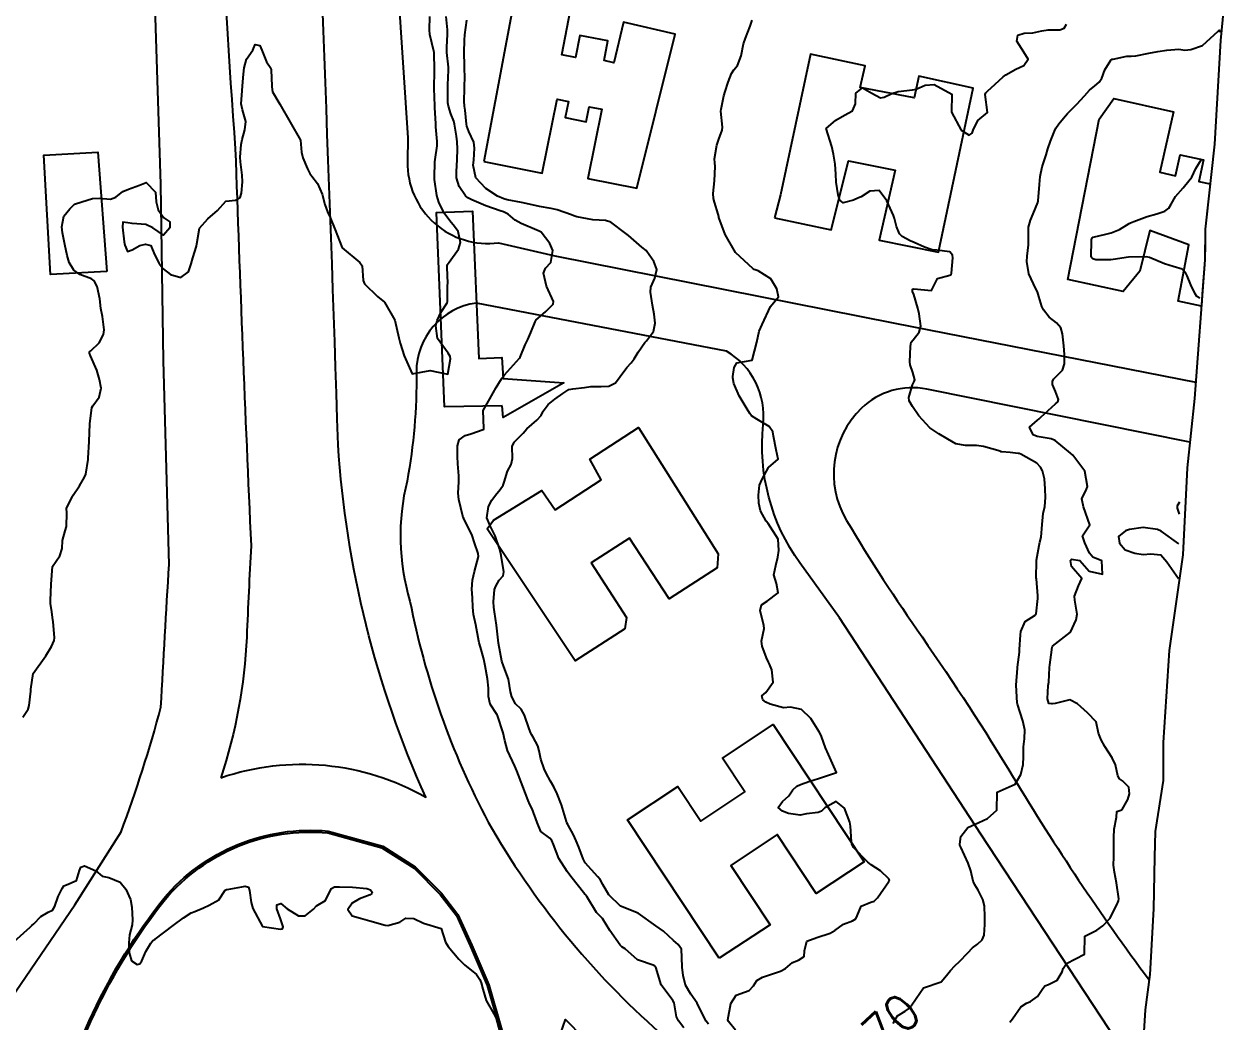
# Model space of a CAD drawing. Header units: metres. Extents: x 292545 to 299085, y 7450245 to 7463078.
# Drawn here: x 296323.9 to 296459.1, y 7457710.9 to 7457822.4 of the extents above; entities that cross this region are included whole.
import ezdxf
from ezdxf.enums import TextEntityAlignment as Align

# ---------------------------------------------------------------- set-up
doc = ezdxf.new("R2010")
doc.units = ezdxf.units.M
for name, color, linetype in [('Area', 45, 'Continuous'), ('Area Verde e Lazer', 94, 'Continuous'), ('Cotas', 45, 'Continuous'), ('Curvas de Nivel 1m', 11, 'Continuous'), ('Curvas de Nivel 5m', 15, 'Continuous'), ('Edificações', 30, 'Continuous'), ('Vias Primárias', 230, 'Continuous')]:
    doc.layers.add(name, color=color, linetype=linetype)
doc.styles.add('Style-STANDARD', font='STANDARD.shx')

msp = doc.modelspace()

# ---------------------------------------------------------------- linework, layer by layer
at = {"layer": 'Area'}
msp.add_polyline3d([(296459.09, 7457834.93, 671.1), (296457.72, 7457820.63, 670.97), (296457.02, 7457809.02, 671.91), (296456, 7457799.52, 691.42), (296455.95, 7457796.1, 672.12), (296454.81, 7457780.59, 671.72), (296453.98, 7457772.82, 675.63), (296453.49, 7457763.11, 675.05), (296451.98, 7457752.4, 671.15), (296451.29, 7457742.12, 671.15), (296451.29, 7457737.85, 676.2), (296450.4, 7457732.17, 671.39), (296450.32, 7457729.3, 671.17), (296450.21, 7457723.52, 671.06), (296449.79, 7457716.17, 671.3), (296449.27, 7457712.21, 671.5), (296448.6, 7457701.37, 671.66)], dxfattribs=at)
at = {"layer": 'Area Verde e Lazer'}
msp.add_lwpolyline([(296326.94, 7457697.52, -0.115621), (296339.63, 7457724.55, -0.245165), (296357.83, 7457732), (296363.88, 7457730.33), (296367.48, 7457728.04), (296370.41, 7457725.12), (296372.22, 7457722.75), (296373.75, 7457719.37), (296375.65, 7457714.95), (296377.18, 7457709.64)], format="xyb", dxfattribs=at)
at = {"layer": 'Curvas de Nivel 1m', "flags": 128}
for points, elevation in [([(296323.7, 7457744.96), (296324.29, 7457745.85), (296324.43, 7457746.24), (296324.59, 7457747.84), (296324.6, 7457748.08), (296324.87, 7457749.84), (296326.29, 7457751.82), (296326.9, 7457752.85), (296327.21, 7457753.51), (296327.26, 7457753.81), (296327.1, 7457755.65), (296327.08, 7457755.81), (296326.95, 7457756.71), (296326.79, 7457757.65), (296326.79, 7457757.81), (296326.8, 7457757.98), (296326.87, 7457759.81), (296327.01, 7457761.81), (296327.83, 7457763), (296328.09, 7457763.8), (296328.15, 7457764.7), (296328.43, 7457765.8), (296328.58, 7457766.28), (296328.62, 7457767.79), (296328.61, 7457768.27), (296329.1, 7457769.38), (296329.25, 7457769.64), (296329.35, 7457769.79), (296330.06, 7457770.83), (296330.61, 7457771.78), (296330.77, 7457772.14), (296331.03, 7457773.77), (296331.02, 7457773.9), (296331.12, 7457775.76), (296331.2, 7457777.76), (296331.41, 7457779.56), (296331.52, 7457779.76), (296332.26, 7457780.73), (296332.47, 7457781.75), (296332.3, 7457782.71), (296331.98, 7457783.75), (296331.29, 7457785.36), (296331.17, 7457785.64), (296331.18, 7457785.76), (296331.21, 7457785.84), (296331.3, 7457785.93), (296332.26, 7457786.8), (296332.74, 7457787.75), (296332.8, 7457788.27), (296332.61, 7457789.75), (296332.45, 7457790.66), (296332.33, 7457791.75), (296332.03, 7457793.11), (296331.69, 7457793.76), (296331.4, 7457793.98), (296330.08, 7457794.46), (296329.4, 7457794.93), (296328.88, 7457795.8), (296328.66, 7457796.57), (296328.39, 7457797.8), (296328.13, 7457799.13), (296328.08, 7457799.8), (296328.31, 7457800.97), (296328.96, 7457801.8), (296329.23, 7457802.06), (296329.5, 7457802.32), (296330.29, 7457802.57), (296331.5, 7457802.96), (296332.26, 7457803), (296333.5, 7457802.88), (296334.12, 7457803.11), (296334.88, 7457803.72), (296335.52, 7457803.98), (296336.76, 7457804.46), (296337.52, 7457804.74), (296338.55, 7457803.68), (296338.61, 7457802.57), (296338.83, 7457801.68), (296339.47, 7457800.8), (296340.15, 7457800.34), (296340.17, 7457799.66), (296339.45, 7457798.87), (296338.26, 7457799.68), (296337.47, 7457800.03), (296335.93, 7457800.17), (296335.47, 7457800.25), (296334.9, 7457800.3), (296334.86, 7457799.73), (296335.06, 7457798.11), (296335.11, 7457797.72), (296335.43, 7457797.03), (296335.93, 7457797.21), (296336.78, 7457797.7), (296337.44, 7457797.86), (296338.04, 7457797.68), (296338.43, 7457796.68), (296338.97, 7457795.67), (296339.41, 7457795.09), (296340.21, 7457794.47), (296341.4, 7457794.12), (296342.26, 7457794.77), (296342.55, 7457795.63), (296342.72, 7457796.33), (296343.13, 7457797.62), (296343.19, 7457797.88), (296343.46, 7457799.62), (296344.4, 7457800.68), (296345.48, 7457801.6), (296346.43, 7457802.65), (296347.5, 7457802.75), (296348.01, 7457803.06), (296348.17, 7457803.56), (296348.28, 7457804.81), (296348.25, 7457805.56), (296348.07, 7457807.05), (296348.04, 7457807.57), (296348.14, 7457809), (296348.24, 7457809.56), (296348.54, 7457810.62), (296348.67, 7457811.56), (296348.3, 7457812.88), (296348.14, 7457813.56), (296348.23, 7457814.98), (296348.28, 7457815.56), (296348.38, 7457816.85), (296348.47, 7457817.56), (296348.73, 7457818.52), (296349.44, 7457819.55), (296349.53, 7457819.73), (296349.71, 7457820.18), (296350.24, 7457820.08), (296350.44, 7457819.54), (296350.96, 7457818.25), (296351.44, 7457817.52), (296351.5, 7457817.36), (296351.57, 7457815.52), (296351.57, 7457815.44), (296351.65, 7457814.9), (296352.46, 7457813.51), (296353.6, 7457811.5), (296354.77, 7457809.49), (296354.9, 7457808.15), (296355.05, 7457807.49), (296355.54, 7457806.28), (296355.81, 7457805.75), (296356.03, 7457805.47), (296356.68, 7457804.62), (296357.18, 7457803.45), (296357.5, 7457802.28), (296357.79, 7457801.45), (296358.08, 7457800.84), (296358.66, 7457799.44), (296359.44, 7457797.43), (296361.42, 7457795.81), (296361.69, 7457795.41), (296361.79, 7457793.8), (296361.95, 7457793.4), (296363.37, 7457791.99), (296364.17, 7457791.37), (296365.34, 7457789.36), (296365.76, 7457787.36), (296365.91, 7457786.76), (296366.38, 7457785.35), (296367.27, 7457783.34), (296369.28, 7457783.71), (296371.27, 7457783.29), (296371.55, 7457785.03), (296371.53, 7457785.29), (296371.3, 7457785.66), (296370.11, 7457787.3), (296369.92, 7457788.72), (296370.07, 7457789.3), (296370.46, 7457790.19), (296371.19, 7457791.29), (296371.23, 7457791.42), (296371.23, 7457793.29), (296371.24, 7457793.45), (296371.18, 7457795.29), (296371.19, 7457795.52), (296371.42, 7457795.85), (296372.45, 7457797.27), (296372.67, 7457798.05), (296372.42, 7457799.28), (296372.02, 7457799.84), (296371.47, 7457800.44), (296370.86, 7457801.3), (296370.26, 7457802.54), (296370.04, 7457803.3), (296369.76, 7457805.08), (296369.75, 7457805.31), (296369.82, 7457807.04), (296369.85, 7457807.31), (296370.05, 7457808.83), (296370.05, 7457809.31), (296369.93, 7457810.97), (296369.91, 7457811.31), (296369.81, 7457813.12), (296369.79, 7457813.31), (296369.71, 7457815.25), (296369.71, 7457815.31), (296369.76, 7457817.22), (296369.76, 7457817.31), (296369.72, 7457819.3), (296369.7, 7457819.45), (296369.26, 7457821.31), (296369.22, 7457821.83), (296369.26, 7457823.31)], 666), ([(296397.65, 7457710.21), (296397.08, 7457710.98), (296396.86, 7457711.42), (296396.58, 7457712.99), (296396.44, 7457713.25), (296395.12, 7457715), (296394.52, 7457716.97), (296394.51, 7457717.01), (296394.48, 7457717.05), (296394.33, 7457717.17), (296392.49, 7457717.81), (296391.09, 7457719.05), (296390.72, 7457719.27), (296390.52, 7457719.43), (296389.39, 7457721.07), (296388.55, 7457722.41), (296388.23, 7457722.77), (296387.9, 7457723.09), (296386.81, 7457724.88), (296386.61, 7457725.11), (296386.6, 7457725.12), (296386.58, 7457725.15), (296385.02, 7457727.13), (296384.61, 7457727.67), (296383.66, 7457729.14), (296383.07, 7457730.72), (296382.89, 7457731.15), (296382.66, 7457731.4), (296381.67, 7457732.17), (296381.24, 7457733.17), (296380.7, 7457734.68), (296380.44, 7457735.18), (296380.25, 7457735.64), (296379.65, 7457737.19), (296378.98, 7457738.95), (296378.88, 7457739.2), (296378.75, 7457739.45), (296377.95, 7457741.21), (296377.64, 7457742.35), (296377.43, 7457743.21), (296376.82, 7457745.13), (296376.77, 7457745.22), (296376, 7457746.4), (296375.82, 7457747.24), (296375.79, 7457748.18), (296375.71, 7457749.24), (296375.44, 7457750.68), (296375.32, 7457751.24), (296375.24, 7457751.59), (296374.91, 7457752.78), (296374.75, 7457753.25), (296374.71, 7457753.46), (296374.38, 7457755.26), (296374.13, 7457756.43), (296374.04, 7457757.25), (296374, 7457758.28), (296373.94, 7457759.26), (296374, 7457760.25), (296374.25, 7457761.25), (296374.69, 7457762.91), (296374.66, 7457763.25), (296374.25, 7457764.46), (296373.98, 7457765.26), (296373.08, 7457767.09), (296372.99, 7457767.27), (296372.94, 7457767.42), (296372.47, 7457769.28), (296372.41, 7457769.98), (296372.48, 7457771.28), (296372.47, 7457771.95), (296372.37, 7457773.28), (296372.34, 7457774.1), (296372.34, 7457775.28), (296372.51, 7457775.95), (296373.19, 7457776.43), (296373.82, 7457776.63), (296375.2, 7457777.13), (296375.27, 7457777.17), (296375.29, 7457777.24), (296375.22, 7457779.24), (296375.94, 7457780.53), (296376.34, 7457781.23), (296376.67, 7457781.81), (296377.27, 7457782.8), (296377.44, 7457783.05), (296377.58, 7457783.22), (296379.29, 7457785.11), (296379.34, 7457785.19), (296379.91, 7457786.59), (296380.21, 7457787.18), (296380.56, 7457787.95), (296381.02, 7457789.17), (296381.15, 7457789.37), (296381.35, 7457789.56), (296382.21, 7457790.31), (296383.04, 7457791.15), (296383.07, 7457791.45), (296382.3, 7457793.16), (296381.95, 7457794.62), (296382.2, 7457795.16), (296382.77, 7457795.81), (296383.01, 7457797.15), (296382.68, 7457797.92), (296381.69, 7457799.17), (296381.46, 7457799.3), (296381.23, 7457799.41), (296379.47, 7457800.14), (296378.8, 7457800.53), (296378, 7457801.21), (296377.49, 7457801.47), (296377.12, 7457801.59), (296375.5, 7457802.14), (296373.96, 7457802.8), (296373.51, 7457803.03), (296373.24, 7457803.26), (296372.52, 7457804.28), (296372.23, 7457805.28), (296372.23, 7457805.97), (296372.32, 7457807.28), (296372.35, 7457808.5), (296372.31, 7457809.28), (296372.21, 7457809.91), (296372, 7457811.28), (296371.92, 7457811.6), (296371.61, 7457812.43), (296371.32, 7457813.29), (296371.27, 7457813.65), (296371.26, 7457815.29), (296371.27, 7457815.68), (296371.33, 7457817.29), (296371.32, 7457817.65), (296371.15, 7457819.3), (296371.13, 7457819.87), (296371.22, 7457821.3), (296371.21, 7457821.81), (296371.08, 7457823.3)], 667), ([(296400.41, 7457710.6), (296400.15, 7457710.94), (296399.86, 7457711.5), (296399.15, 7457712.95), (296398.45, 7457713.98), (296397.84, 7457714.97), (296397.57, 7457716.07), (296397.47, 7457716.98), (296397.43, 7457718.05), (296397.41, 7457718.98), (296397.04, 7457719.5), (296396.52, 7457719.97), (296395.37, 7457721), (296394.54, 7457721.62), (296392.55, 7457723.03), (296390.56, 7457723.79), (296389.26, 7457725.07), (296388.59, 7457726.24), (296388.29, 7457726.77), (296388.03, 7457727.09), (296386.63, 7457728.66), (296386.39, 7457729.11), (296385.93, 7457730.39), (296385.62, 7457731.12), (296385.31, 7457731.77), (296384.67, 7457732.95), (296384.58, 7457733.13), (296384.54, 7457733.27), (296383.98, 7457735.14), (296383.48, 7457736.38), (296383.11, 7457737.15), (296382.73, 7457737.79), (296382.25, 7457738.67), (296382.04, 7457739.16), (296381.67, 7457740.26), (296381.48, 7457741.17), (296381.34, 7457741.73), (296380.79, 7457742.71), (296380.62, 7457743), (296380.53, 7457743.17), (296380.34, 7457743.64), (296379.84, 7457745.18), (296379.47, 7457745.83), (296378.84, 7457746.45), (296378.4, 7457747.2), (296378.28, 7457747.77), (296378.03, 7457749.21), (296377.52, 7457750.58), (296377.3, 7457751.22), (296376.91, 7457753.22), (296376.69, 7457755.22), (296376.47, 7457756.74), (296376.39, 7457757.23), (296376.35, 7457757.85), (296376.49, 7457759.22), (296376.61, 7457759.61), (296377, 7457760.25), (296377.46, 7457760.76), (296377.54, 7457761.21), (296377.22, 7457763.03), (296377.17, 7457763.22), (296377.04, 7457763.81), (296376.57, 7457765.22), (296376.02, 7457766.28), (296375.62, 7457767.23), (296375.82, 7457768.51), (296376.18, 7457769.23), (296376.58, 7457769.76), (296377.12, 7457770.4), (296377.45, 7457770.89), (296377.57, 7457771.22), (296377.92, 7457772.44), (296378.34, 7457773.21), (296378.5, 7457773.87), (296378.47, 7457775.21), (296378.68, 7457775.7), (296379.19, 7457776.24), (296379.68, 7457776.71), (296380.09, 7457777.19), (296381.21, 7457778.17), (296381.7, 7457778.68), (296381.93, 7457779.16), (296382.47, 7457779.92), (296383.24, 7457780.5), (296384.11, 7457781.14), (296384.8, 7457781.58), (296385.25, 7457781.66), (296386.54, 7457781.82), (296387.26, 7457781.94), (296388.41, 7457781.93), (296389.26, 7457781.96), (296390, 7457782.33), (296390.55, 7457783.06), (296391.28, 7457784.06), (296391.76, 7457784.57), (296392.11, 7457785.04), (296392.57, 7457785.76), (296393.31, 7457786.84), (296393.47, 7457787.03), (296394.27, 7457788.07), (296394.47, 7457789.01), (296394.36, 7457790.02), (296394.14, 7457791.02), (296393.92, 7457792.49), (296393.98, 7457793.02), (296394.42, 7457794.03), (296394.65, 7457795.01), (296394.3, 7457795.89), (296393.51, 7457797.03), (296393.43, 7457797.12), (296392.95, 7457797.52), (296391.46, 7457798.81), (296391.17, 7457799.05), (296389.48, 7457800.3), (296388.88, 7457800.48), (296387.48, 7457800.57), (296385.68, 7457800.92), (296385.48, 7457800.98), (296385.37, 7457801.01), (296385.08, 7457801.13), (296383.49, 7457801.68), (296382.83, 7457801.82), (296381.5, 7457802.06), (296380.36, 7457802.33), (296379.5, 7457802.52), (296377.91, 7457802.81), (296377.51, 7457802.92), (296376.83, 7457803.23), (296375.52, 7457804.07), (296374.4, 7457805.25), (296374.11, 7457806.7), (296374.15, 7457807.25), (296374.25, 7457808.58), (296374.15, 7457809.25), (296373.59, 7457810.45), (296373.39, 7457811.05), (296373.35, 7457811.26), (296373.19, 7457812.83), (296373.12, 7457813.27), (296373.07, 7457813.83), (296373.11, 7457815.27), (296373.15, 7457816.75), (296373.14, 7457817.27), (296373.11, 7457817.84), (296373.08, 7457819.27), (296373.12, 7457820.67), (296373.17, 7457821.27), (296373.37, 7457822.9)], 668), ([(296403.45, 7457709.95), (296402.66, 7457710.92), (296402.57, 7457711.08), (296402.93, 7457712.91), (296403.5, 7457713.85), (296404.45, 7457714.2), (296404.98, 7457714.36), (296405.44, 7457714.88), (296405.84, 7457715.51), (296406.47, 7457715.86), (296407.23, 7457716.11), (296408.48, 7457716.53), (296409.05, 7457716.84), (296409.83, 7457717.49), (296410.5, 7457717.78), (296411.12, 7457718.19), (296411.18, 7457718.81), (296411.44, 7457719.9), (296412.53, 7457720.3), (296414.04, 7457720.78), (296414.54, 7457721.1), (296415.52, 7457721.78), (296416.55, 7457722.16), (296416.91, 7457722.39), (296417.06, 7457722.74), (296417.49, 7457723.82), (296418.58, 7457724.24), (296418.94, 7457724.36), (296419.33, 7457724.72), (296420.6, 7457726.58), (296420.65, 7457726.65), (296420.67, 7457726.7), (296420.6, 7457726.85), (296419.65, 7457727.75), (296418.62, 7457728.44), (296418.24, 7457728.73), (296416.65, 7457730.36), (296416.44, 7457730.75), (296416.42, 7457730.99), (296416.32, 7457732.75), (296416.23, 7457733.21), (296415.63, 7457734.76), (296414.71, 7457735.5), (296413.45, 7457734.79), (296413.06, 7457734.43), (296412.7, 7457734.29), (296411.37, 7457734.13), (296410.69, 7457733.98), (296409.36, 7457734.17), (296408.7, 7457734.44), (296408.2, 7457734.85), (296408.71, 7457735.51), (296409.4, 7457736.15), (296409.87, 7457736.83), (296410.32, 7457737.23), (296410.73, 7457737.41), (296411.77, 7457737.78), (296412.74, 7457738.09), (296414.74, 7457738.77), (296413.84, 7457740.78), (296413.53, 7457741.53), (296413.07, 7457742.8), (296412.98, 7457742.98), (296412.8, 7457743.31), (296411.88, 7457744.81), (296410.83, 7457745.79), (296409.61, 7457746.06), (296408.83, 7457745.98), (296407.31, 7457746.39), (296406.84, 7457746.62), (296406.5, 7457746.87), (296406.39, 7457747.33), (296406.85, 7457747.69), (296407.64, 7457748.86), (296407.51, 7457750.23), (296407.26, 7457750.86), (296407.14, 7457751.11), (296406.9, 7457751.58), (296406.43, 7457752.87), (296406.36, 7457753.44), (296406.65, 7457754.87), (296406.61, 7457755.2), (296406.19, 7457756.88), (296406.34, 7457757.51), (296406.97, 7457757.93), (296408.22, 7457758.85), (296408.04, 7457759.9), (296407.74, 7457760.85), (296407.95, 7457761.92), (296408.18, 7457762.85), (296408.29, 7457763.6), (296408.22, 7457764.85), (296407.08, 7457766.59), (296406.87, 7457766.86), (296406.24, 7457768.01), (296406.05, 7457768.88), (296406.03, 7457769.79), (296406.12, 7457770.88), (296406.42, 7457771.58), (296407.15, 7457772.86), (296408.21, 7457773.8), (296408.01, 7457774.85), (296407.69, 7457776.36), (296407.61, 7457776.86), (296407.2, 7457777.46), (296405.84, 7457778.26), (296405.22, 7457778.65), (296405.04, 7457778.89), (296404.74, 7457779.38), (296403.85, 7457780.9), (296403.26, 7457782.27), (296403.13, 7457782.91), (296403.14, 7457783.05), (296403.28, 7457784.04), (296403.61, 7457784.58), (296405.29, 7457784.89), (296405.82, 7457786.88), (296406.1, 7457788.11), (296406.44, 7457788.87), (296407.36, 7457790.86), (296408.25, 7457791.97), (296408.05, 7457792.85), (296407.4, 7457793.96), (296405.97, 7457794.88), (296405.54, 7457795.01), (296405.41, 7457795.09), (296403.43, 7457796.91), (296402.27, 7457798.92), (296401.59, 7457800.83), (296401.56, 7457800.93), (296401.49, 7457801.22), (296401.11, 7457802.55), (296400.98, 7457802.94), (296400.93, 7457803.52), (296401.09, 7457804.94), (296401.17, 7457806.55), (296401.14, 7457806.94), (296401.1, 7457807.4), (296401.36, 7457808.93), (296401.59, 7457809.58), (296401.94, 7457810.59), (296401.97, 7457810.93), (296401.82, 7457812.73), (296401.83, 7457812.93), (296402.14, 7457814.43), (296402.28, 7457814.92), (296402.64, 7457815.95), (296403, 7457816.92), (296403.25, 7457817.34), (296403.68, 7457817.82), (296404.09, 7457818.9), (296404.35, 7457820.27), (296404.56, 7457820.9), (296405.08, 7457822.24), (296405.31, 7457822.89)], 669), ([(296434.12, 7457710.84), (296434.42, 7457711.21), (296435.38, 7457712.53), (296436, 7457712.96), (296436.44, 7457713.14), (296437.24, 7457713.71), (296437.75, 7457714.5), (296438.07, 7457714.89), (296438.47, 7457715.04), (296439.42, 7457715.53), (296439.98, 7457716.48), (296440.11, 7457716.85), (296440.49, 7457717.4), (296442.5, 7457718.44), (296442.53, 7457720.44), (296443.86, 7457721.11), (296444.54, 7457721.6), (296445.34, 7457722.41), (296446.12, 7457723.95), (296446.31, 7457724.39), (296446.34, 7457724.63), (296446.06, 7457726.4), (296445.83, 7457727.62), (296445.75, 7457728.4), (296445.77, 7457729.27), (296445.79, 7457730.4), (296445.76, 7457731.5), (296445.82, 7457732.4), (296446.06, 7457733.77), (296446.11, 7457734.4), (296446.56, 7457734.53), (296446.7, 7457734.63), (296447.34, 7457735.75), (296447.51, 7457736.38), (296447.45, 7457737.1), (296446.74, 7457737.82), (296446.39, 7457738.04), (296446.23, 7457738.4), (296445.96, 7457739.61), (296445.58, 7457740.41), (296444.78, 7457741.65), (296444.36, 7457742.42), (296444.07, 7457743.15), (296443.79, 7457744.43), (296442.83, 7457745.44), (296441.7, 7457746.45), (296440.85, 7457746.89), (296439.2, 7457746.48), (296438.9, 7457746.43), (296438.84, 7457746.43), (296438.49, 7457746.49), (296438.35, 7457747), (296438.43, 7457748.49), (296438.49, 7457748.87), (296438.59, 7457750.49), (296438.6, 7457750.78), (296438.82, 7457752.49), (296438.83, 7457752.57), (296438.92, 7457752.89), (296440.93, 7457754.46), (296441.57, 7457755.83), (296441.66, 7457756.45), (296441.4, 7457758.03), (296441.37, 7457758.46), (296441.83, 7457759.62), (296442.18, 7457760.45), (296441.02, 7457761.81), (296440.94, 7457762.46), (296441.03, 7457762.61), (296441.96, 7457762.45), (296443.02, 7457761.27), (296444.51, 7457760.92), (296444.43, 7457762.42), (296443.43, 7457762.83), (296443.04, 7457763.29), (296442.52, 7457764.45), (296442.28, 7457765.23), (296443.07, 7457766.44), (296442.39, 7457768.45), (296442.18, 7457769.38), (296442.73, 7457770.44), (296442.84, 7457770.73), (296442.54, 7457772.45), (296441.17, 7457774.24), (296440.93, 7457774.46), (296439.19, 7457775.87), (296438.76, 7457776.06), (296437.19, 7457776.34), (296436.75, 7457776.51), (296436.33, 7457777.39), (296437.22, 7457778.15), (296437.43, 7457778.3), (296437.61, 7457778.5), (296439.24, 7457780), (296439.51, 7457780.21), (296439.59, 7457780.48), (296439.25, 7457781.38), (296438.92, 7457782.14), (296438.92, 7457782.49), (296439.02, 7457782.73), (296439.27, 7457783.02), (296440.01, 7457783.74), (296440.26, 7457784.47), (296440.25, 7457785.52), (296440.16, 7457786.47), (296440.01, 7457787.8), (296439.83, 7457788.48), (296439.35, 7457789.06), (296438.54, 7457789.67), (296437.9, 7457790.5), (296437.73, 7457790.87), (296437.38, 7457791.99), (296437.23, 7457792.51), (296437.06, 7457792.84), (296436.28, 7457794.52), (296436.04, 7457795.91), (296436.07, 7457796.52), (296436.21, 7457797.76), (296436.21, 7457798.52), (296436.23, 7457799.76), (296436.43, 7457800.52), (296436.76, 7457801.25), (296437.27, 7457802.51), (296437.31, 7457802.71), (296437.45, 7457804.51), (296437.54, 7457805.43), (296437.77, 7457806.5), (296438.21, 7457807.85), (296438.4, 7457808.49), (296438.7, 7457809.38), (296439.12, 7457810.48), (296439.28, 7457810.81), (296439.61, 7457811.29), (296440.14, 7457811.95), (296440.6, 7457812.47), (296441.1, 7457812.99), (296441.63, 7457813.51), (296442.5, 7457814.45), (296443.04, 7457815.06), (296443.66, 7457815.57), (296444.14, 7457815.95), (296444.43, 7457816.42), (296444.75, 7457817.35), (296445.43, 7457818.41), (296445.59, 7457818.52), (296445.69, 7457818.55), (296447.22, 7457818.87), (296447.7, 7457818.87), (296448.22, 7457818.9), (296449.7, 7457819.19), (296450.68, 7457819.38), (296451.71, 7457819.55), (296453.03, 7457819.64), (296453.71, 7457819.56), (296454.38, 7457819.63), (296455.71, 7457820.07), (296457.44, 7457821.68), (296457.57, 7457821.78), (296457.59, 7457821.7), (296457.58, 7457821.54)], 671), ([(296455.38, 7457791.82), (296455.07, 7457791.99), (296454.86, 7457792.3), (296454.4, 7457793.3), (296453.96, 7457794.31), (296453.8, 7457794.69), (296453.42, 7457795.06), (296452.4, 7457795.35), (296451.43, 7457795.64), (296449.76, 7457796.36), (296449.43, 7457796.44), (296447.43, 7457796.39), (296445.71, 7457796.13), (296445.43, 7457796.1), (296443.77, 7457796.08), (296443.43, 7457796.21), (296443.3, 7457796.31), (296443.25, 7457796.43), (296443.28, 7457798.26), (296443.29, 7457798.43), (296443.34, 7457798.54), (296443.46, 7457798.64), (296444.89, 7457798.98), (296445.46, 7457799.12), (296446.39, 7457799.48), (296447.48, 7457800.15), (296447.63, 7457800.24), (296448, 7457800.38), (296449.49, 7457800.93), (296450.59, 7457801.25), (296451.49, 7457801.52), (296451.94, 7457801.89), (296452.17, 7457802.33), (296452.67, 7457803.17), (296453.52, 7457804.15), (296453.69, 7457804.32), (296454.5, 7457805.35), (296454.95, 7457806.3), (296455.56, 7457807.29)], 672), ([(296453.11, 7457768.99), (296452.86, 7457768.57), (296452.86, 7457768.32), (296453.09, 7457767.65)], 671), ([(296453.05, 7457764.32), (296451.07, 7457765.76), (296450.67, 7457765.95), (296449.07, 7457766.17), (296447.52, 7457765.93), (296447.07, 7457765.77), (296446.31, 7457765.15), (296446.4, 7457764.4), (296447.05, 7457763.67), (296448.14, 7457763.28), (296449.04, 7457763.15), (296449.91, 7457763.23), (296451.04, 7457763.09), (296451.71, 7457762.33), (296453, 7457760.46)], 671), ([(296322.74, 7457719.87), (296324.53, 7457721.47), (296324.73, 7457721.64), (296324.92, 7457721.84), (296325.72, 7457722.65), (296326.55, 7457723.13), (296327.02, 7457723.35), (296327.29, 7457723.81), (296327.67, 7457724.9), (296328.11, 7457725.8), (296328.31, 7457726.07), (296328.59, 7457726.2), (296329.7, 7457726.67), (296330.06, 7457727.78), (296330.21, 7457728.18), (296330.62, 7457728.31), (296331.86, 7457727.76), (296332.6, 7457727.15), (296333.33, 7457727.01), (296334.59, 7457726.5), (296335.22, 7457725.71), (296335.74, 7457724.54), (296335.89, 7457723.71), (296335.96, 7457722.28), (296335.93, 7457721.71), (296335.64, 7457720.59), (296335.55, 7457719.71), (296335.61, 7457718.6), (296335.86, 7457717.71), (296336.49, 7457717.28), (296336.81, 7457717.37), (296337.01, 7457717.69), (296337.46, 7457718.73), (296338.04, 7457719.68), (296338.24, 7457719.96), (296338.52, 7457720.12), (296340.53, 7457721.65), (296341.69, 7457722.5), (296342.55, 7457723.07), (296342.96, 7457723.22), (296343.93, 7457723.61), (296344.57, 7457723.91), (296345.64, 7457724.52), (296346.33, 7457725.58), (296346.5, 7457725.66), (296346.58, 7457725.68), (296348.21, 7457725.95), (296348.59, 7457726.05), (296348.95, 7457725.92), (296349.08, 7457725.55), (296349.24, 7457724.22), (296349.44, 7457723.55), (296350.53, 7457721.53), (296352.53, 7457721.22), (296352.77, 7457721.27), (296352.83, 7457721.51), (296352.55, 7457722.4), (296352.11, 7457723.51), (296352.14, 7457723.95), (296352.57, 7457724.12), (296353.28, 7457723.5), (296354.55, 7457722.73), (296355.3, 7457722.73), (296356.21, 7457723.47), (296356.57, 7457723.84), (296357.57, 7457724.45), (296358.05, 7457725.45), (296358.25, 7457725.78), (296358.59, 7457725.95), (296359.12, 7457725.97), (296360.59, 7457725.94), (296362.19, 7457725.79), (296362.59, 7457725.64), (296362.78, 7457725.39), (296362.74, 7457725.23), (296362.58, 7457725.08), (296361.36, 7457724.61), (296360.57, 7457724.15), (296360.06, 7457723.42), (296360.55, 7457722.71), (296361.48, 7457722.47), (296362.54, 7457722.18), (296364.24, 7457721.67), (296364.54, 7457721.64), (296365.89, 7457722), (296366.55, 7457722.47), (296367.44, 7457722.44), (296368.54, 7457721.92), (296370.53, 7457721.3), (296370.99, 7457719.77), (296371.31, 7457719.29), (296372.49, 7457717.89), (296373.14, 7457717.26), (296374.47, 7457716.18), (296374.84, 7457715.62), (296375, 7457715.24), (296375.19, 7457714.51), (296375.56, 7457713.24), (296376.42, 7457711.76), (296376.68, 7457711.23), (296377.05, 7457709.87)], 667), ([(296383.9, 7457709.64), (296384.41, 7457711.13), (296386.39, 7457709.11)], 667)]:
    msp.add_lwpolyline(points, dxfattribs=dict(at, elevation=elevation))
at = {"layer": 'Curvas de Nivel 5m', "elevation": 670, "flags": 128}
msp.add_lwpolyline([(296421.08, 7457710.69), (296421.58, 7457711.53), (296422.43, 7457712.07), (296422.79, 7457712.32), (296423.09, 7457712.67), (296423.65, 7457713.47), (296424.46, 7457714.66), (296426.47, 7457715.35), (296427.06, 7457716.04), (296427.48, 7457716.62), (296427.98, 7457717.13), (296428.49, 7457717.6), (296429.45, 7457718.6), (296429.96, 7457719.13), (296430.52, 7457719.55), (296431.05, 7457720.05), (296431.25, 7457720.57), (296431.34, 7457721.77), (296431.33, 7457722.57), (296431.29, 7457723.85), (296431.13, 7457724.57), (296430.59, 7457725.61), (296430.21, 7457726.2), (296430.05, 7457726.59), (296429.76, 7457727.74), (296429.48, 7457728.6), (296428.65, 7457730.41), (296428.56, 7457730.61), (296428.53, 7457730.74), (296428.66, 7457731.58), (296429.45, 7457732.6), (296430.68, 7457733.15), (296431.63, 7457733.62), (296432.69, 7457734.56), (296432.72, 7457736.56), (296434.73, 7457737.44), (296435.36, 7457738.52), (296435.62, 7457739.66), (296435.67, 7457740.52), (296435.67, 7457741.63), (296435.76, 7457742.52), (296435.8, 7457743.53), (296435.58, 7457744.52), (296434.98, 7457746.39), (296434.96, 7457746.53), (296434.86, 7457748.53), (296434.99, 7457750.42), (296435, 7457750.53), (296435.21, 7457752.22), (296435.23, 7457752.53), (296435.32, 7457754.14), (296435.37, 7457754.53), (296435.84, 7457755.63), (296436.96, 7457756.35), (296437.05, 7457756.42), (296437.07, 7457756.51), (296437.26, 7457758.23), (296437.28, 7457758.51), (296437.11, 7457760.41), (296437.1, 7457760.51), (296437.13, 7457762.41), (296437.13, 7457762.51), (296437.4, 7457764.15), (296437.5, 7457764.51), (296437.65, 7457765.09), (296437.76, 7457766.5), (296437.88, 7457767.71), (296438.05, 7457768.5), (296438.14, 7457769.52), (296438.1, 7457770.5), (296438.03, 7457771.61), (296437.8, 7457772.5), (296437.56, 7457772.91), (296437.16, 7457773.37), (296435.35, 7457774.35), (296435.17, 7457774.42), (296435.08, 7457774.44), (296434.19, 7457774.54), (296433.23, 7457774.62), (296433.17, 7457774.63), (296433.04, 7457774.7), (296431.18, 7457775.23), (296430.42, 7457775.34), (296429.18, 7457775.33), (296428.08, 7457775.51), (296427.19, 7457776.03), (296426.2, 7457776.64), (296425.2, 7457777.32), (296423.95, 7457778.66), (296423.23, 7457779.69), (296422.87, 7457780.31), (296422.83, 7457780.68), (296423.26, 7457782.13), (296423.44, 7457782.49), (296423.51, 7457782.67), (296423.28, 7457783.5), (296422.97, 7457784.36), (296422.93, 7457784.68), (296423.04, 7457786.4), (296423.06, 7457786.67), (296423.11, 7457786.88), (296423.32, 7457787.13), (296424.01, 7457787.99), (296424.17, 7457788.66), (296423.99, 7457790.04), (296423.84, 7457790.67), (296423.38, 7457792.23), (296423.26, 7457792.55), (296423.23, 7457792.67), (296423.26, 7457792.8), (296423.39, 7457792.84), (296425.38, 7457792.65), (296426.05, 7457793.99), (296427.41, 7457794.38), (296427.56, 7457794.47), (296427.6, 7457794.62), (296427.75, 7457796.3), (296427.73, 7457796.62), (296427.44, 7457796.97), (296425.95, 7457797.16), (296425.44, 7457797.21), (296424.59, 7457797.5), (296423.45, 7457798.02), (296422.98, 7457798.21), (296422.09, 7457798.69), (296421.78, 7457799.01), (296421.47, 7457799.84), (296421.25, 7457800.7), (296421.12, 7457801.07), (296420.36, 7457802.71), (296419.52, 7457803.86), (296418.49, 7457803.76), (296417.51, 7457803.15), (296417.22, 7457803.03), (296416.64, 7457802.75), (296415.5, 7457802.48), (296415.11, 7457802.77), (296414.92, 7457803.37), (296414.7, 7457804.78), (296414.65, 7457805.67), (296414.6, 7457806.78), (296414.42, 7457807.92), (296414.21, 7457808.78), (296413.6, 7457810.79), (296414.67, 7457811.72), (296415.62, 7457812.28), (296416.54, 7457812.76), (296416.85, 7457813.54), (296416.89, 7457814.75), (296417.66, 7457815.34), (296418.7, 7457814.73), (296419.65, 7457814.22), (296420.06, 7457814.3), (296420.93, 7457814.7), (296421.66, 7457814.91), (296423.23, 7457815.1), (296423.66, 7457815.2), (296424.68, 7457815.64), (296425.66, 7457815.7), (296427.64, 7457814.62), (296427.62, 7457812.62), (296428.7, 7457810.61), (296429.59, 7457810.02), (296429.93, 7457810.26), (296430.04, 7457810.6), (296430.54, 7457811.67), (296431.62, 7457812.58), (296431.39, 7457814.58), (296431.45, 7457814.78), (296431.65, 7457814.96), (296432.49, 7457815.74), (296433.39, 7457816.55), (296433.68, 7457816.79), (296434.8, 7457817.42), (296435.69, 7457817.82), (296436.19, 7457818.52), (296435.7, 7457819.32), (296434.93, 7457820.54), (296435.04, 7457821.23), (296435.73, 7457821.45), (296436.72, 7457821.5), (296437.73, 7457821.71), (296438.42, 7457821.81), (296439.74, 7457821.82), (296440.22, 7457821.99), (296440.49, 7457822.47)], dxfattribs=at)
at = {"layer": 'Edificações'}
for points in [[(296375.29, 7457807.1), (296381.83, 7457805.79), (296383.49, 7457814.06), (296384.74, 7457813.81), (296384.38, 7457812.01), (296386.73, 7457811.53), (296387.07, 7457813.22), (296388.49, 7457812.93), (296386.93, 7457805.2), (296392.39, 7457804.1), (296396.69, 7457821.32), (296390.9, 7457822.69), (296389.82, 7457818.13), (296388.73, 7457818.39), (296389.16, 7457820.58), (296386.02, 7457821.19), (296385.55, 7457818.74), (296384, 7457819.04), (296385.34, 7457826.02), (296379.09, 7457827.37)], [(296407.82, 7457800.78), (296414.16, 7457799.46), (296416.07, 7457807.15), (296421.29, 7457806.13), (296419.53, 7457798.31), (296426.14, 7457796.94), (296430.02, 7457815.31), (296423.95, 7457816.64), (296423.43, 7457814.21), (296417.39, 7457815.36), (296417.95, 7457817.79), (296411.83, 7457819.08), (296408.47, 7457803.35)], [(296333.1, 7457794.79), (296326.81, 7457794.44), (296326.07, 7457807.79), (296332.1, 7457808.12)], [(296377.34, 7457779.78), (296370.9, 7457779.65), (296369.99, 7457801.38), (296374.02, 7457801.55), (296374.71, 7457785.06), (296377.29, 7457785.17), (296377.46, 7457782.81), (296384.24, 7457782.32), (296377.45, 7457778.47)], [(296391.07, 7457754.82), (296385.51, 7457751.24), (296375.66, 7457766.01), (296376.36, 7457766.98), (296381.77, 7457770.28), (296383.26, 7457768.13), (296388.42, 7457771.48), (296387.15, 7457773.8), (296392.58, 7457777.33), (296401.5, 7457763.22), (296401.38, 7457761.66), (296396.01, 7457758.18), (296391.6, 7457764.98), (296387.29, 7457762.19), (296391.26, 7457756.08)], [(296401.62, 7457717.98), (296391.35, 7457733.47), (296396.98, 7457737.19), (296399.56, 7457733.3), (296404.5, 7457736.58), (296401.99, 7457740.37), (296407.65, 7457744.11), (296417.82, 7457728.77), (296412.46, 7457725.22), (296408.1, 7457731.81), (296402.91, 7457728.37), (296407.31, 7457721.72)]]:
    msp.add_lwpolyline(points, close=True, dxfattribs=at)
at = {"layer": 'Edificações', "elevation": 671.99}
msp.add_lwpolyline([(296455.57, 7457790.93), (296452.97, 7457791.47), (296454.18, 7457797.78), (296449.79, 7457799.37), (296448.69, 7457794.83), (296446.83, 7457792.57), (296440.63, 7457793.91), (296444.14, 7457811.84), (296445.78, 7457814.15), (296452.43, 7457812.64), (296450.91, 7457805.9), (296452.68, 7457805.5), (296453.21, 7457807.85), (296455.81, 7457807.26), (296455.27, 7457804.86), (296456.55, 7457804.6), (296456.51, 7457804.27), (296456, 7457799.52), (296455.98, 7457797.81), (296455.95, 7457796.1), (296455.67, 7457792.24)], close=True, dxfattribs=at)
at = {"layer": 'Vias Primárias'}
for points in [[(296304.55, 7457706.23, 0.288076), (296322.97, 7457714.34), (296329.54, 7457723.94), (296334.7, 7457732.11, 0.0244), (296339.15, 7457746.06, -0.001043), (296340.07, 7457762.03), (296339.44, 7457784.79), (296339.15, 7457804.54), (296338.52, 7457824.37), (296337.4, 7457843.77), (296336.42, 7457866.54, 0.4297), (296327.62, 7457874.2), (296318.71, 7457872.03), (296316.48, 7457881.24), (296320.97, 7457882.25), (296336.65, 7457884.92), (296355.11, 7457888.66), (296385.24, 7457894.33), (296408.16, 7457898.75, 0.104283), (296423.08, 7457903.06, -0.025506), (296432.33, 7457907.39, 0.087641), (296446.38, 7457916.24), (296455.62, 7457924.62)], [(296326.74, 7457697.55, -0.115657), (296339.47, 7457724.67, -0.245424), (296357.87, 7457732.2), (296363.97, 7457730.52), (296367.61, 7457728.2), (296370.56, 7457725.25), (296372.39, 7457722.86), (296373.93, 7457719.45), (296375.84, 7457715.02), (296377.38, 7457709.69)]]:
    msp.add_lwpolyline(points, format="xyb", dxfattribs=at)
for points, elevation in [([(296456.4, 7457913.06), (296453.71, 7457910.9, -0.040354), (296437.03, 7457899.57, -0.079184), (296414.09, 7457890.99, 0.003328), (296394.54, 7457886.89, -0.017542), (296381.18, 7457884.48, 0.302669), (296365.46, 7457870.39, 0.084462), (296364.55, 7457859.56), (296364.79, 7457848.36), (296365.7, 7457826.06), (296366.79, 7457809.75), (296366.74, 7457807.08, 0.460091), (296376.94, 7457798.01), (296383.24, 7457796.55), (296421.26, 7457789.01), (296454.94, 7457782.42)], 667.62), ([(296448.8, 7457704.66), (296430.9, 7457731.87), (296415.07, 7457756.05), (296410.65, 7457762.19, -0.184868), (296406.55, 7457777.67, 0.292591), (296402.45, 7457785.89), (296374.45, 7457791.26, 0.378022), (296367.74, 7457783.5, -0.04779), (296366.7, 7457771.35, 0.134101), (296367.02, 7457757.93, 0.073797), (296375.77, 7457733.2, 0.082132), (296394.97, 7457709.65, -0.040444), (296414.26, 7457681.2, -0.052075), (296424.14, 7457647.37, 0.006742), (296429, 7457602.07, -0.675421)], 671.61), ([(296454.29, 7457775.71), (296424.85, 7457781.63, 0.246595), (296417.53, 7457779.49, 0.348418), (296415.87, 7457766.95, 0.018063), (296424.31, 7457753.92, -0.01707), (296434.51, 7457738.24, 0.024091), (296449.71, 7457715.58, 115.166709)], 674.18)]:
    msp.add_lwpolyline(points, format="xyb", dxfattribs=dict(at, elevation=elevation))
msp.add_lwpolyline([(296345.87, 7457738.17, -0.216185), (296368.78, 7457736, -0.08924), (296358.98, 7457775.4, 0.003341), (296355.38, 7457867.98, 0.846978), (296345.24, 7457867.3, 0.019479), (296347.48, 7457808.51, 0.002751), (296349.24, 7457764.1, 0.002266), (296348.75, 7457753.91, -0.067949)], format="xyb", close=True, dxfattribs=at)

# ---------------------------------------------------------------- texts
at = {"layer": 'Cotas', "style": 'Style-STANDARD'}
msp.add_text('670', height=4, rotation=41.8829, dxfattribs=at).set_placement((296419.68, 7457709.79, 670), align=Align.MIDDLE_CENTER)

doc.saveas('drawing.dxf')
